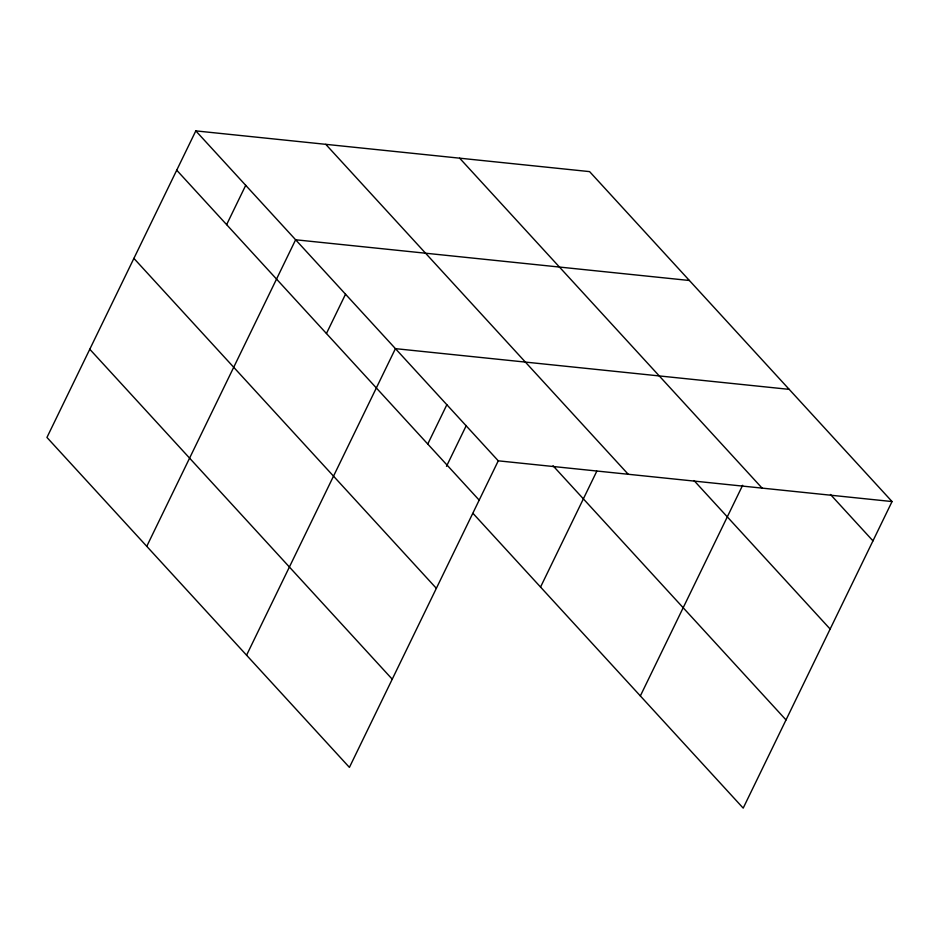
<?xml version="1.0" encoding="UTF-8"?>
<svg xmlns="http://www.w3.org/2000/svg" width="939" height="939" viewBox="0 0 939 939"><rect width="100%" height="100%" fill="white"/><g stroke="black" fill="none" stroke-linecap="round" stroke-linejoin="round"><path stroke-width="1.41" d="M195.805 130.885L46.95 437.445L349.414 767.386L498.269 460.826L195.805 130.885L589.586 171.614L892.05 501.555L743.195 808.115L473.021 513.398M226.628 224.632L245.713 185.323M146.766 546.322L295.621 239.774L689.402 280.491M326.443 333.509L345.529 294.212M246.57 655.211L395.425 348.651L789.218 389.368M427.761 444.041L446.847 404.744M446.483 466.319L466.296 425.52M540.547 587.051L596.793 471.202M640.351 695.928L742.643 485.275M498.269 460.826L892.05 501.555M830.452 494.477L872.965 540.852M459.641 158.175L762.104 488.116M694.038 480.58L830.146 629.048M325.751 144.324L628.214 474.265M553.036 465.767L786.013 719.92M176.72 170.194L479.183 500.135M133.901 258.389L436.353 588.33M89.78 349.249L392.232 679.19"/></g></svg>
